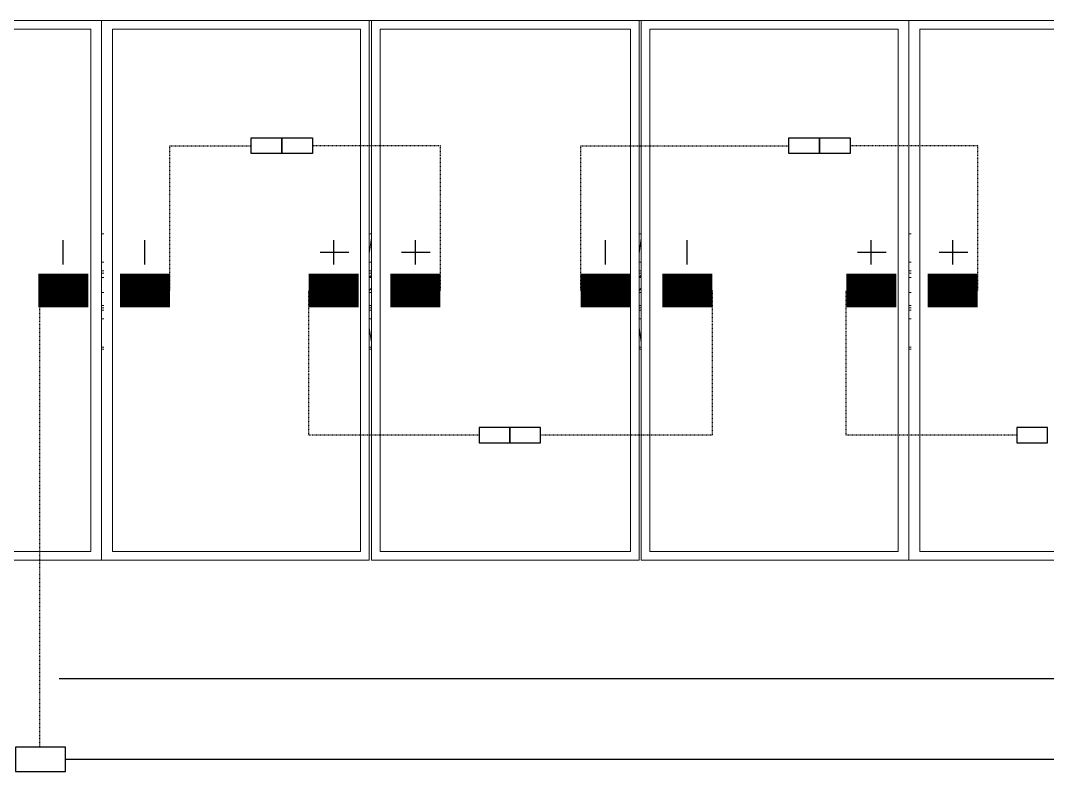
# Model space of a CAD drawing. Header units: feet. Extents: x -13743 to 68376, y -48 to 67763.
# Drawn here: x 3481.3 to 3634.2, y 2392.1 to 2503.8 of the extents above; entities that cross this region are included whole.
import ezdxf
from ezdxf.lldxf.tags import DXFTag

# ---------------------------------------------------------------- set-up
doc = ezdxf.new("R2010")
doc.units = ezdxf.units.FT
doc.header["$MEASUREMENT"] = 0
doc.linetypes.add('HIDDEN', pattern=[0.375, 0.25, -0.125])
for name, color, linetype in [('E-DC HARNESS-NEG', 170, 'DC HARNESS CABLE'), ('E-DC HARNESS-POS', 10, 'DC HARNESS CABLE'), ('E-HARN-COMP', 8, 'Continuous'), ('E-TRNK-CABL-NEG', 6, 'HIDDEN'), ('E-TRUNK-CABLE-POS', 6, 'HIDDEN'), ('Polarity-Text', 7, 'Continuous')]:
    doc.layers.add(name, color=color, linetype=linetype)
doc.styles.get("Standard").update_dxf_attribs({"font": 'arial.ttf'})
tags = doc.linetypes.add('DC HARNESS CABLE', pattern='A,0.5,-0.2,["DH",Standard,S=0.1,R=0,X=-0.1,Y=-0.05],-0.2', length=0.9).pattern_tags.tags
tags[6] = DXFTag(74, 10)

# ---------------------------------------------------------------- blocks, each defined once
blk = doc.blocks.new('A$C47dfd34d')
at = {"lineweight": 5}
for points in [[(8.12634, 0.41332), (6.06642, 0.41332)], [(6.68473, 0.23499), (6.68473, 0.24666), (6.68473, 0.24332)], [(6.88972, 0.23499), (6.89139, 0.24666), (6.89139, 0.24332)], [(7.09638, 0.23499), (7.09804, 0.24666), (7.09804, 0.24332)], [(7.30304, 0.23499), (7.30304, 0.24666), (7.30304, 0.24332)], [(6.68473, 0.22832), (6.68639, 0.22832)], [(6.88972, 0.22832), (6.89139, 0.22832)], [(7.09638, 0.22832), (7.09804, 0.22832)], [(7.30304, 0.22832), (7.3047, 0.22832)], [(6.68473, 0.22166), (6.68639, 0.22166)], [(6.89139, 0.22166), (6.88972, 0.22166)], [(7.09804, 0.22166), (7.09638, 0.22166)], [(7.30304, 0.22166), (7.3047, 0.22166)], [(6.68473, 0.21999), (6.68639, 0.21999)], [(6.68473, 0.21832), (6.68473, 0.21666), (6.68639, 0.21666)], [(6.88972, 0.21999), (6.89139, 0.21999)], [(6.89139, 0.21666), (6.88972, 0.21666), (6.89139, 0.21832)], [(7.09638, 0.21999), (7.09804, 0.21999)], [(7.09804, 0.21666), (7.09638, 0.21666), (7.09804, 0.21832)], [(7.30304, 0.21999), (7.3047, 0.21999)], [(7.30304, 0.21832), (7.30304, 0.21666), (7.3047, 0.21666)], [(6.68473, 0.20666), (6.68473, 0.20832)], [(6.68473, 0.20499), (6.68639, 0.20499)], [(6.88972, 0.20666), (6.89139, 0.20832)], [(6.89139, 0.20499), (6.88972, 0.20499)], [(7.09638, 0.20666), (7.09804, 0.20832)], [(7.09804, 0.20499), (7.09638, 0.20499)], [(7.30304, 0.20666), (7.30304, 0.20832)], [(7.30304, 0.20499), (7.3047, 0.20499)], [(6.68473, 0.19499), (6.68639, 0.19499)], [(6.68473, 0.19333), (6.68639, 0.19333)], [(6.68473, 0.19166), (6.68639, 0.19166)], [(6.88972, 0.19499), (6.89139, 0.19499)], [(6.89139, 0.19333), (6.88972, 0.19333)], [(6.88972, 0.19166), (6.89139, 0.19166)], [(7.09638, 0.19499), (7.09804, 0.19499)], [(7.09804, 0.19333), (7.09638, 0.19333)], [(7.09638, 0.19166), (7.09804, 0.19166)], [(7.30304, 0.19499), (7.3047, 0.19499)], [(7.30304, 0.19333), (7.3047, 0.19333)], [(7.30304, 0.19166), (7.3047, 0.19166)], [(6.68473, 0.18499), (6.68639, 0.18499)], [(6.89139, 0.18499), (6.88972, 0.18499)], [(7.09804, 0.18499), (7.09638, 0.18499)], [(7.30304, 0.18499), (7.3047, 0.18499)], [(6.68473, 0.16999), (6.68473, 0.16666), (6.68473, 0.17833)], [(6.89139, 0.16999), (6.89139, 0.16666), (6.88972, 0.17833)], [(7.09804, 0.16999), (7.09804, 0.16666), (7.09638, 0.17833)], [(7.30304, 0.16999), (7.30304, 0.16666), (7.30304, 0.17833)], [(6.68473, 0.16666), (6.68473, 0.16666)], [(6.89139, 0.16666), (6.89139, 0.16666)], [(7.09804, 0.16666), (7.09804, 0.16666)], [(7.30304, 0.16666), (7.30304, 0.16666)], [(6.68473, 0.16333), (6.68639, 0.16333)], [(6.68473, 0.16166), (6.68639, 0.16166)], [(6.88972, 0.16333), (6.89139, 0.16333)], [(6.88972, 0.16166), (6.89139, 0.16166)], [(7.09638, 0.16333), (7.09804, 0.16333)], [(7.09638, 0.16166), (7.09804, 0.16166)], [(7.30304, 0.16333), (7.3047, 0.16333)], [(7.30304, 0.16166), (7.3047, 0.16166)]]:
    blk.add_lwpolyline(points, dxfattribs=at)
for points in [[(6.47974, 0.41332), (6.47974, 0), (6.68473, 0), (6.68473, 0.41332)], [(6.88972, 0.41332), (6.88972, 0), (6.68473, 0), (6.68473, 0.41332)], [(6.89139, 0.41332), (7.09638, 0.41332), (7.09638, 0), (6.89139, 0)], [(7.09804, 0.41332), (7.30304, 0.41332), (7.30304, 0), (7.09804, 0)], [(7.30304, 0), (7.50803, 0), (7.50803, 0.41332), (7.30304, 0.41332)], [(6.67639, 0.40665), (6.67639, 0.00667), (6.4864, 0.00667), (6.4864, 0.40665)], [(6.69306, 0.40665), (6.88305, 0.40665), (6.88305, 0.00667), (6.69306, 0.00667)], [(6.89805, 0.40665), (6.89805, 0.00667), (7.08971, 0.00667), (7.08971, 0.40665)], [(7.10471, 0.40665), (7.10471, 0.00667), (7.2947, 0.00667), (7.2947, 0.40665)], [(7.31137, 0.00667), (7.50136, 0.00667), (7.50136, 0.40665), (7.31137, 0.40665)], [(6.68639, 0.24999), (6.68473, 0.24999)], [(6.89139, 0.24999), (6.88972, 0.24999)], [(7.09804, 0.24999), (7.09638, 0.24999)], [(7.3047, 0.24999), (7.30304, 0.24999)]]:
    blk.add_lwpolyline(points, close=True, dxfattribs=at)

msp = doc.modelspace()

# ---------------------------------------------------------------- linework, layer by layer
at = {"layer": 'E-DC HARNESS-NEG', "ltscale": 0.5}
msp.add_lwpolyline([(3488.02, 2393.92), (3862.4, 2393.92)], dxfattribs=at)
at = {"layer": 'E-DC HARNESS-POS', "ltscale": 0.5}
msp.add_lwpolyline([(3487.08, 2405.92), (3862.4, 2405.92)], dxfattribs=at)
at = {"layer": 'E-HARN-COMP'}
for points in [[(3520.22, 2486.39), (3520.22, 2484.06), (3515.66, 2484.06), (3515.66, 2486.39)], [(3524.79, 2486.39), (3524.79, 2484.06), (3520.22, 2484.06), (3520.22, 2486.39)], [(3600.22, 2486.39), (3600.22, 2484.06), (3595.66, 2484.06), (3595.66, 2486.39)], [(3604.78, 2486.39), (3604.78, 2484.06), (3600.22, 2484.06), (3600.22, 2486.39)], [(3554.17, 2440.99), (3554.17, 2443.31), (3549.61, 2443.31), (3549.61, 2440.99)], [(3558.73, 2440.99), (3558.73, 2443.31), (3554.17, 2443.31), (3554.17, 2440.99)], [(3634.17, 2440.99), (3634.17, 2443.31), (3629.6, 2443.31), (3629.6, 2440.99)], [(3488.02, 2392.11), (3488.02, 2395.73), (3480.57, 2395.73), (3480.57, 2392.11)]]:
    msp.add_lwpolyline(points, close=True, dxfattribs=at)
at = {"layer": 'E-HARN-COMP', "const_width": 5}
for points in [[(3483.98, 2463.69), (3491.43, 2463.69)], [(3503.57, 2463.69), (3496.11, 2463.69)], [(3524.21, 2463.69), (3531.67, 2463.69)], [(3543.81, 2463.69), (3536.35, 2463.69)], [(3564.7, 2463.69), (3572.15, 2463.69)], [(3584.29, 2463.69), (3576.83, 2463.69)], [(3604.21, 2463.69), (3611.67, 2463.69)], [(3623.8, 2463.69), (3616.35, 2463.69)]]:
    msp.add_lwpolyline(points, dxfattribs=at)
at = {"layer": 'E-TRNK-CABL-NEG', "ltscale": 0.1}
for points in [[(3503.53, 2463.69), (3503.53, 2485.22), (3515.66, 2485.22)], [(3564.7, 2463.69), (3564.7, 2485.22), (3595.66, 2485.22)], [(3484.13, 2463.69), (3484.13, 2395.73)], [(3584.29, 2463.69), (3584.29, 2442.15), (3558.73, 2442.15)]]:
    msp.add_lwpolyline(points, dxfattribs=at)
at = {"layer": 'E-TRUNK-CABLE-POS', "ltscale": 0.1}
for points in [[(3543.81, 2463.69), (3543.81, 2485.22), (3524.79, 2485.22)], [(3623.8, 2463.69), (3623.8, 2485.22), (3604.79, 2485.22)], [(3549.61, 2442.15), (3524.22, 2442.15), (3524.22, 2463.69)], [(3629.6, 2442.15), (3604.21, 2442.15), (3604.21, 2463.69)]]:
    msp.add_lwpolyline(points, dxfattribs=at)
at = {"layer": 'Polarity-Text'}
for p, q in [((3487.63, 2471.15), (3487.63, 2467.53)), ((3499.76, 2471.15), (3499.76, 2467.53)), ((3527.9, 2471.15), (3527.9, 2467.53)), ((3540.04, 2471.15), (3540.04, 2467.53)), ((3568.35, 2471.15), (3568.35, 2467.53)), ((3580.48, 2471.15), (3580.48, 2467.53)), ((3607.9, 2471.15), (3607.9, 2467.53)), ((3620.04, 2471.15), (3620.04, 2467.53)), ((3530.18, 2469.34), (3525.91, 2469.34)), ((3542.32, 2469.34), (3538.04, 2469.34)), ((3610.18, 2469.34), (3605.9, 2469.34)), ((3622.32, 2469.34), (3618.04, 2469.34))]:
    msp.add_line(p, q, dxfattribs=at)

# ---------------------------------------------------------------- block references
at = {"xscale": 194.318304, "yscale": 194.318304, "zscale": 194.318304}
msp.add_blockref('A$C47dfd34d', (2194.43, 2423.53), dxfattribs=at)

doc.saveas('drawing.dxf')
